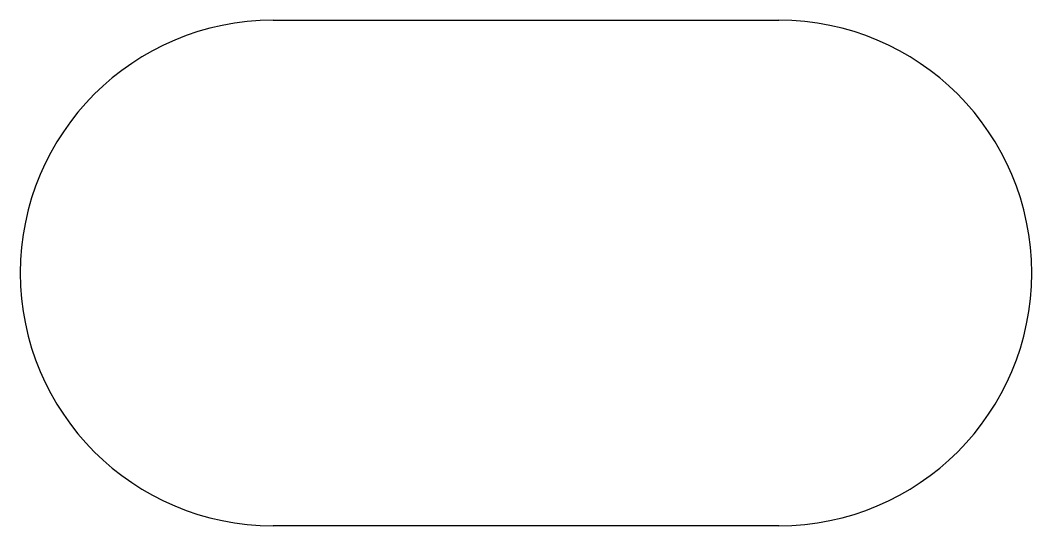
# Model space of a CAD drawing. Header units: millimetres. Extents: x -10 to 30, y -10 to 10.
import ezdxf

# ---------------------------------------------------------------- set-up
doc = ezdxf.new("R2010")
doc.units = ezdxf.units.MM

msp = doc.modelspace()

# ---------------------------------------------------------------- linework, layer by layer
for p, q in [((0, 10), (20, 10)), ((20, -10), (0, -10))]:
    msp.add_line(p, q)
for centre, start, end in [((0, 0), 90, 270), ((20, 0), -90, 90)]:
    msp.add_arc(centre, 10, start, end)

doc.saveas('drawing.dxf')
